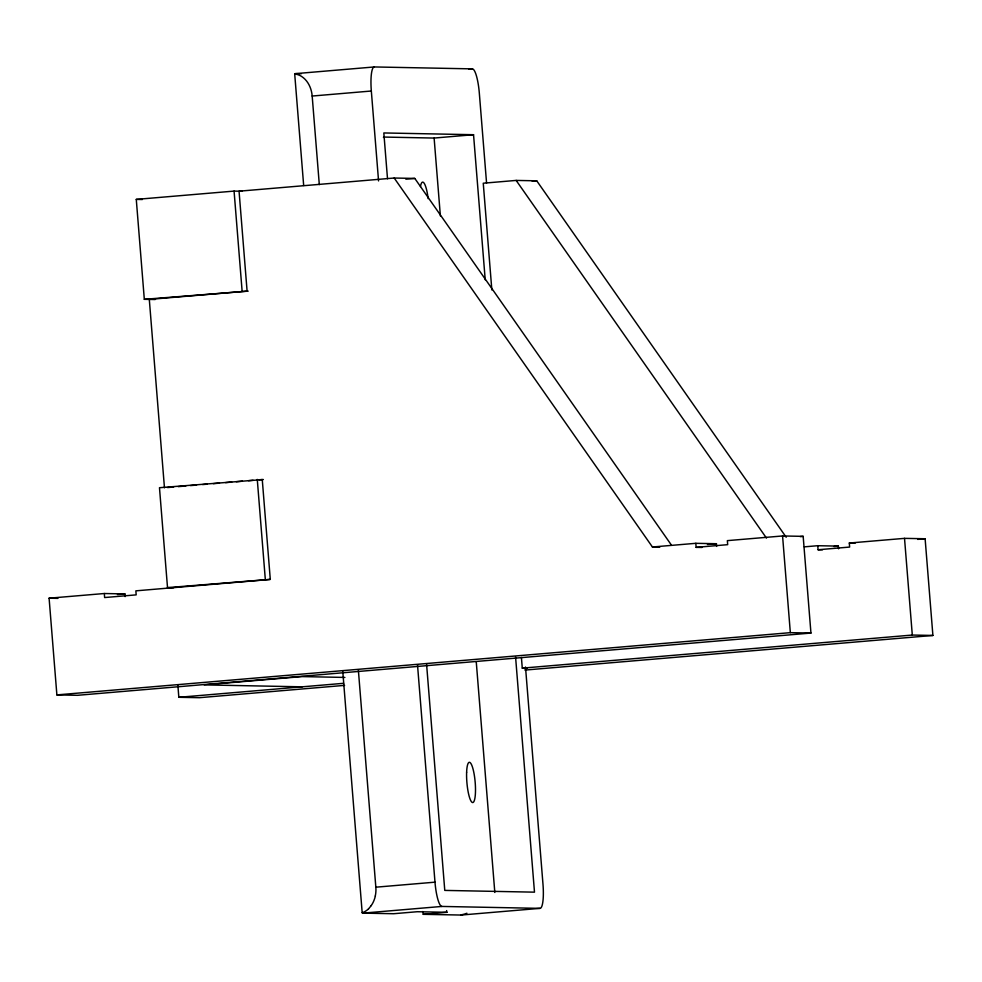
<?xml version="1.0" encoding="UTF-8"?>
<svg xmlns="http://www.w3.org/2000/svg" width="982" height="982" viewBox="0 0 982 982"><rect width="100%" height="100%" fill="white"/><g stroke="black" fill="none" stroke-linecap="round" stroke-linejoin="round"><path stroke-width="1.47" d="M371.27 905.613L368.508 908.878M303.671 185.5L294.698 73.957A24.255 4.959 85.1 0 1 295.508 73.638L374.375 66.948L472.403 68.875A24.255 4.959 85.1 0 1 479.326 93.143L486.569 183.045M468.709 69.182L472.403 68.875M319.31 184.628L312.178 96.04L371.331 91.019A24.255 4.959 85.1 0 1 374.375 66.948M383.937 137.063L434.118 138.057L473.545 134.706L485.218 279.784M155.193 299.522L144.317 299.314L136.277 199.395L234.072 191.097L242.002 191.257M671.283 544.9L414.797 178.429L394.199 178.024L239.056 191.195L247.096 291.114L149.301 299.412L164.46 487.808M405.824 179.19L414.797 178.429M786.201 537.252L536.749 180.823L516.151 180.418L483.254 183.217L491.847 289.96M532.195 181.216L536.749 180.823M144.317 299.314L248.201 291.138M263.36 479.535L159.477 487.71L167.517 587.629L173.605 587.752M167.517 487.551L173.63 487.035M178.221 486.642L185.856 485.992M190.434 485.599L196.547 485.083M202.66 484.568L207.251 484.175M213.364 483.66L219.477 483.144M225.59 482.616L231.703 482.101M236.281 481.72L242.394 481.192M248.507 480.677L253.086 480.284M259.199 479.768L262.255 479.511L270.296 579.429L135.86 590.845L136.179 594.871L104.632 597.547L104.313 593.521L49.1 598.198L56.882 694.9L77.48 695.305L810.948 633.059L803.166 536.356L782.568 535.963L727.355 540.64L727.687 544.666L696.14 547.355L695.808 543.316L652.429 546.999L394.199 178.024M167.517 587.629L269.878 579.417M117.447 594.552L124.91 593.926L125.131 596.602M707.433 544.482L716.418 543.721L716.627 546.409M800.183 536.614L803.166 536.356M804.307 546.851L817.761 545.71L838.37 546.115L838.579 548.803M817.761 545.71L818.092 549.748L849.639 547.06L849.307 543.034L904.52 538.357L925.118 538.75L932.9 635.452L524.916 670.08M833.878 546.495L838.37 546.115M917.654 539.388L925.118 538.75M56.882 694.9L790.338 632.654L810.948 633.059M177.865 685.203L178.834 697.294L343.602 683.312M521.417 657.474L522.277 668.141L912.303 635.047L932.9 635.452M524.253 668.497L527.26 668.239L522.277 668.141M344.596 685.375L199.432 697.699L178.834 697.294M375.284 895.965A18.425 10.09 86.2 0 0 375.946 889.483L375.836 887.188L434.989 882.167A24.255 4.959 85.1 0 0 441.912 906.435L539.94 908.362A24.255 4.959 85.1 0 0 542.985 884.279L525.505 667.024M342.767 671.369L362.186 912.769A24.255 4.959 85.1 0 0 363.045 913.125L441.912 906.435M422.69 911.554A8.494 1.731 85.1 0 1 423.254 914.316L446.908 912.303A8.494 1.731 85.1 0 0 446.589 910.584M423.254 914.316L461.074 915.052L539.94 908.362M295.508 73.638L301.228 73.748M473.545 134.706L383.827 132.951L387.509 178.761M136.277 199.395L142.378 199.518M849.307 543.034L855.199 543.156M695.808 543.316L716.418 543.721M696.14 547.355L702.02 547.465M818.092 549.748L822.499 549.834M652.429 546.999L659.794 547.146M104.313 593.521L124.91 593.926M49.1 598.198L57.926 598.369M344.891 677.433L302.002 676.598L204.207 684.896L302.235 686.823M446.908 912.303L417.264 911.726L393.598 913.726L363.045 913.125M516.151 180.418L766.476 538.099M904.52 538.357L912.303 635.047M782.568 535.963L790.338 632.654M515.575 656.983L534.49 892.159L444.772 890.404L426.593 664.384M434.118 138.057L440.378 215.93M476.258 661.856L494.818 892.454M371.331 91.019L378.561 180.921M417.51 664.9L434.989 882.167M312.178 96.04C311.564 88.417 308.103 80.647 301.523 76.387A44.043 24.108 86.2 0 0 294.698 73.994M358.381 670.301L375.836 887.188M234.072 191.097L242.112 291.016M257.272 479.412L265.312 579.331M461.884 914.733A24.255 4.959 85.1 0 1 461.074 915.052M466.892 913.248A44.043 36.837 83.6 0 1 461.871 914.708M420.468 186.531A20.217 4.137 85.1 0 1 428.14 198.634M383.581 137.185A8.494 1.731 85.1 0 1 383.446 137.468M368.508 908.89A44.043 24.108 86.2 0 1 362.186 912.744M375.357 896.026A26.023 14.239 86.2 0 1 371.233 905.514M466.622 772.257A20.217 4.137 85.1 0 0 472.649 802.552A20.217 4.137 85.1 0 0 473.815 772.404A20.217 4.137 85.1 0 0 466.622 772.257"/></g></svg>
